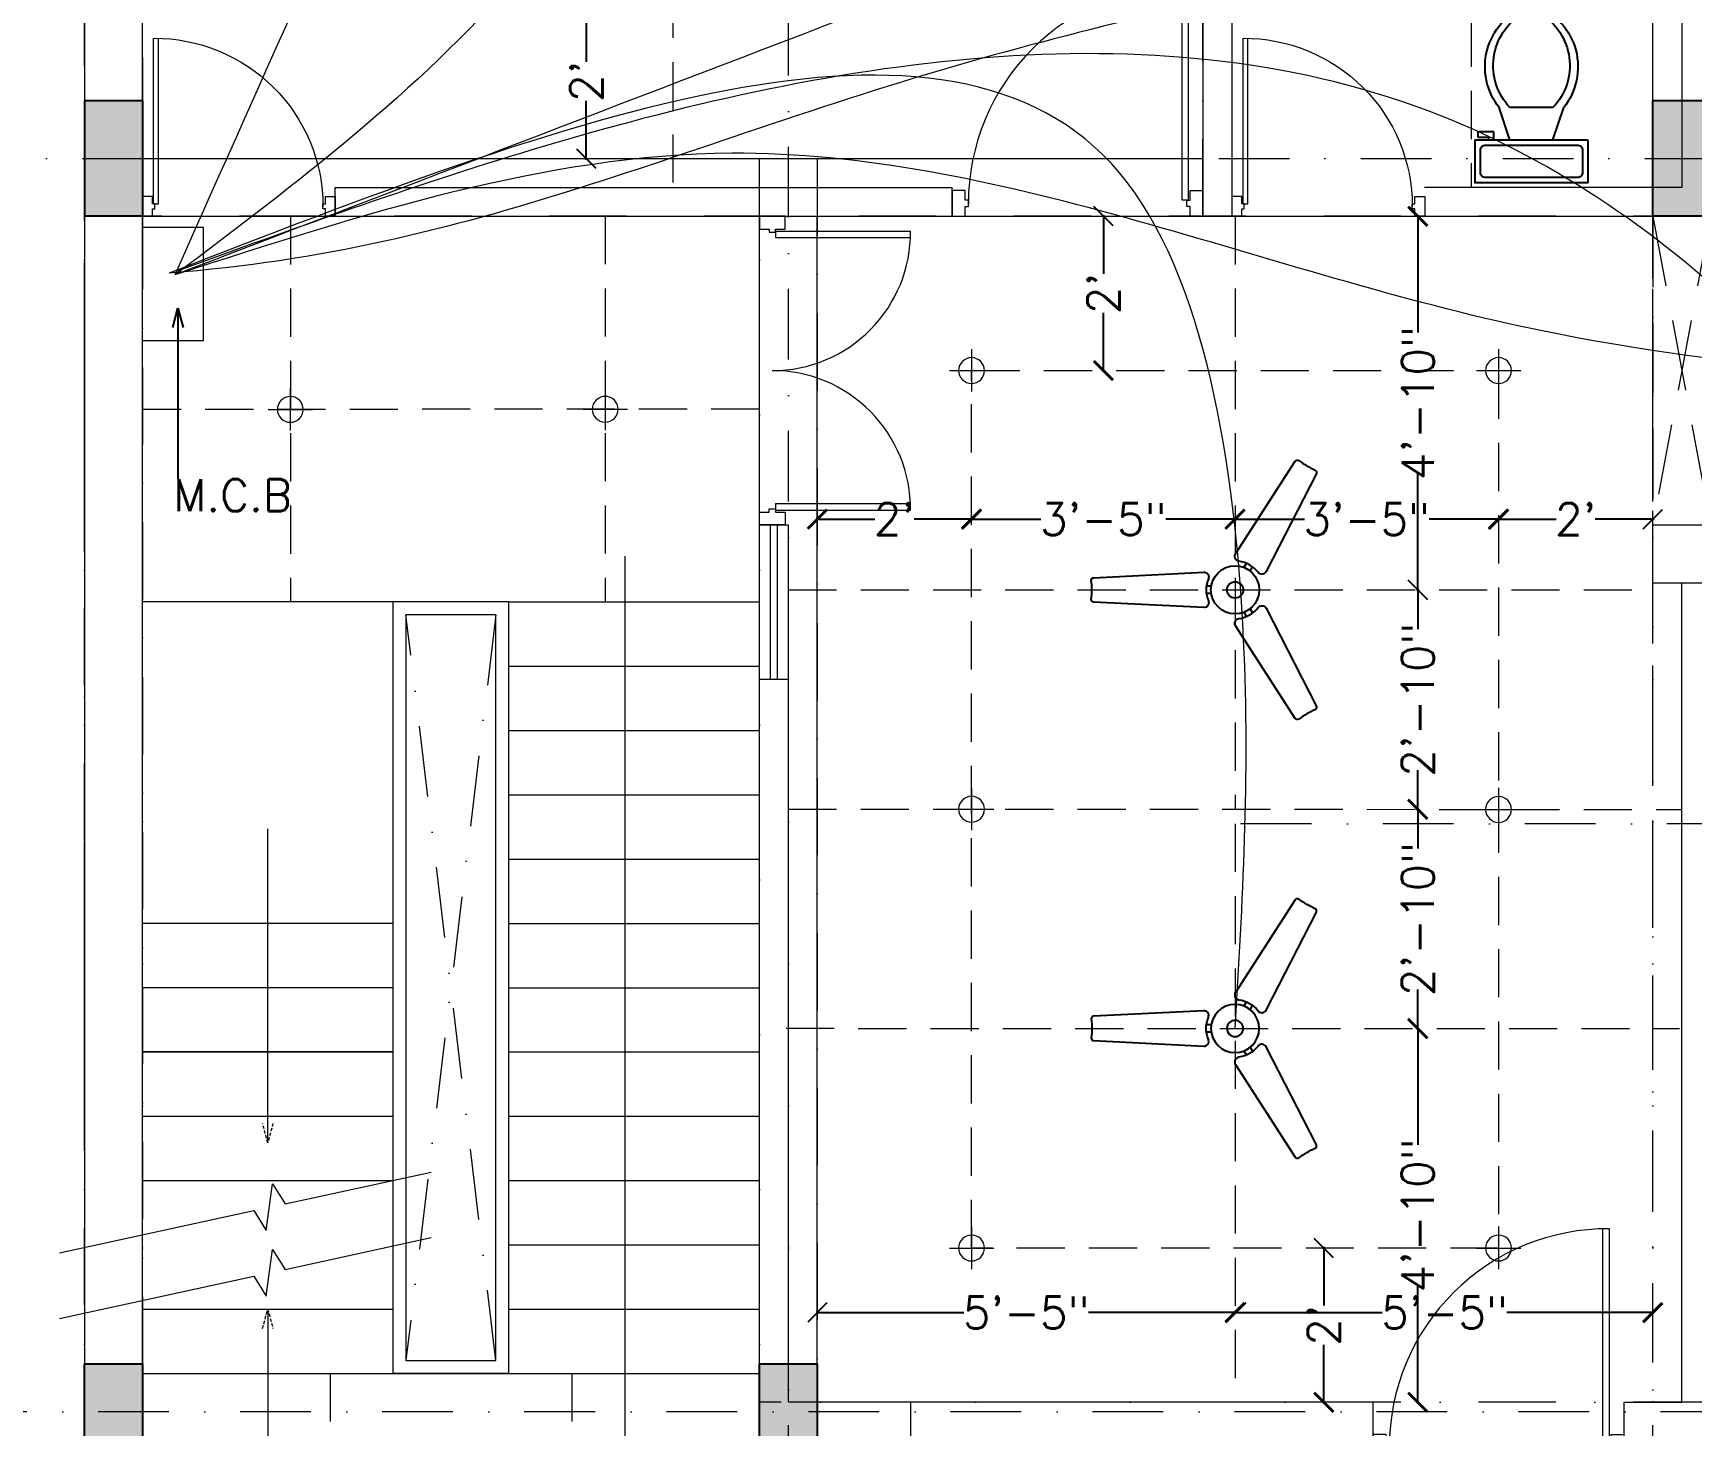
# Model space of a CAD drawing. Header units: inches. Extents: x 10416 to 14183, y 3009 to 10486.
# Drawn here: x 11177.9 to 11436, y 6324.2 to 6540.8 of the extents above; entities that cross this region are included whole.
import ezdxf

# ---------------------------------------------------------------- set-up
doc = ezdxf.new("R2010")
doc.units = ezdxf.units.IN
doc.header["$MEASUREMENT"] = 0
doc.header["$PDMODE"] = 98
for name, pattern in [('DASHDOTX2', [2, 1, -0.5, 0, -0.5]), ('DASHEDX2', [1.5, 1, -0.5]), ('HIDDENX2', [0.75, 0.5, -0.25])]:
    doc.linetypes.add(name, pattern=pattern)
doc.layers.get('0').update_dxf_attribs({"lineweight": 9})
doc.layers.get('Defpoints').update_dxf_attribs({"lineweight": 9})
for name, color, linetype in [('A7- wall', 12, 'Continuous'), ('A7-arch', 144, 'DASHEDX2'), ('A7-column', 7, 'Continuous'), ('A7-cut out', 252, 'DASHDOTX2'), ('A7-door', 33, 'Continuous'), ('A7-railing', 216, 'Continuous'), ('A7-sanitary', 132, 'Continuous'), ('A7-stairs', 114, 'Continuous'), ('A7-text', 232, 'Continuous'), ('A7-window', 4, 'Continuous'), ('AV-ele line', 252, 'HIDDENX2')]:
    doc.layers.add(name, color=color, linetype=linetype)
for name, color, linetype, lineweight in [('DIM', 7, 'Continuous', 9), ('electrica', 8, 'Continuous', 0), ('elehatch', 7, 'Continuous', 0)]:
    doc.layers.add(name, color=color, linetype=linetype, lineweight=lineweight)
doc.styles.get("Standard").update_dxf_attribs({"font": 'txt.shx', "height": 5})
doc.styles.add('WORKING', font='txt.shx', dxfattribs={"height": 5})
doc.dimstyles.new('FERDIM', dxfattribs={"dimtxt": 5, "dimasz": 3, "dimexe": 0.1875, "dimexo": 0.375, "dimgap": 0.125, "dimtad": 0, "dimdec": 1, "dimzin": 0, "dimdsep": 46, "dimlunit": 4, "dimtxsty": 'Standard', "dimblk1": 'OBLIQUE', "dimblk2": 'ARCHTICK', "dimsah": 1, "dimcen": 0.09375, "dimdle": 0.1875, "dimclrd": 256, "dimclre": 256, "dimclrt": 256, "dimadec": 0, "dimazin": 3, "dimtfac": 1, "dimtdec": 1, "dimtofl": 0, "dimtmove": 1, "dimatfit": 3, "dimldrblk": 'OPEN30', "dimfxl": 1, "dimtolj": 1, "dimtzin": 0, "dimarcsym": 0})

# ---------------------------------------------------------------- blocks, each defined once
blk = doc.blocks.new('rthnry')
at = {"ltscale": 45}
blk.add_hatch(color=5, dxfattribs=at).paths.add_polyline_path([(12508.04, 7803.3), (12517.04, 7803.3), (12517.04, 7785.3), (12508.04, 7785.3)])
at = {"color": 5, "ltscale": 45}
blk.add_lwpolyline([(12508.04, 7803.3), (12517.04, 7803.3), (12517.04, 7785.3), (12508.04, 7785.3)], close=True, dxfattribs=at)
blk = doc.blocks.new('rtbhynrj')
at = {"ltscale": 45}
blk.add_hatch(color=6, dxfattribs=at).paths.add_polyline_path([(12525.73, 7803.3), (12534.73, 7803.3), (12534.73, 7788.3), (12525.73, 7788.3)])
at = {"color": 6, "ltscale": 45}
blk.add_lwpolyline([(12525.73, 7803.3), (12534.73, 7803.3), (12534.73, 7788.3), (12525.73, 7788.3)], close=True, dxfattribs=at)
blk = doc.blocks.new('bgghgfgygg')
at = {"layer": 'A7-column', "rotation": 180}
for p in [(26905.76, 15548.77), (27149.76, 15548.77)]:
    blk.add_blockref('rthnry', p, dxfattribs=at)
at = {"layer": 'A7-column'}
for p in [(1862.98, -236.33), (1967.98, -236.33)]:
    blk.add_blockref('rtbhynrj', p, dxfattribs=at)
blk = doc.blocks.new('*U13')
for p, q in [((9.5, -6), (9.5, -2)), ((-10, -8.5), (-8, -8.5)), ((-10, -9.5), (-10, -8.5)), ((-8, -8.5), (-8, -8)), ((-7, -8), (-7, -9.5)), ((-4, -8), (-6, -14)), ((4, -8), (6, -14)), ((-7, -9.5), (-10, -9.5)), ((4, -14), (-4, -14))]:
    blk.add_line(p, q)
blk.add_lwpolyline([(10.5, -8), (10.5, 0), (-10.5, 0), (-10.5, -8)], close=True)
for points in [[(-9.5, -2), (-9.5, -6)], [(8.5, -1), (-8.5, -1)], [(-8.5, -7), (8.5, -7)]]:
    blk.add_lwpolyline(points)
for centre, radius, start, end in [((-8.62, -1.88), 0.884, 81.8699, 188.1301), ((8.62, -1.88), 0.884, 351.8699, 98.1301), ((-8.62, -6.12), 0.884, 171.8699, 278.1301), ((8.62, -6.12), 0.884, 261.8699, 8.1301), ((3.52, -21.58), 12.17, 141.4691, 247.9714), ((4.2, -21.82), 11.33, 136.3677, 238.9468), ((-3.52, -21.58), 12.17, 292.0284, 38.5307), ((-4.2, -21.82), 11.33, 301.053, 43.6321), ((0, -27.88), 4, 245.7318, 294.2682), ((0, -29), 4, 254.8605, 285.1395)]:
    blk.add_arc(centre, radius, start, end)
blk = doc.blocks.new('FFDF')
at = {"layer": 'A7-sanitary', "lineweight": 9}
for p, q in [((20303.78, 256.15), (20303.78, 255.15)), ((20304.72, 256.15), (20304.72, 255.14)), ((20309.5, 256.15), (20309.5, 255.15)), ((20310.45, 256.15), (20310.45, 255.14)), ((20315.04, 256.15), (20315.04, 255.15)), ((20315.99, 256.15), (20315.99, 255.14)), ((20304.41, 253.83), (20304.06, 253.68)), ((20310.14, 253.83), (20309.79, 253.68)), ((20315.68, 253.83), (20315.33, 253.68)), ((20303.78, 252.36), (20303.78, 250.16)), ((20304.72, 252.37), (20304.72, 250.16)), ((20309.5, 252.36), (20309.5, 250.16)), ((20310.45, 252.37), (20310.45, 250.16)), ((20315.04, 252.36), (20315.04, 250.16)), ((20315.99, 252.37), (20315.99, 250.16))]:
    blk.add_line(p, q, dxfattribs=at)
for centre, radius in [((20304.24, 253.75), 1.47), ((20304.24, 253.75), 1.28), ((20304.24, 253.75), 0.19), ((20309.97, 253.75), 1.47), ((20309.97, 253.75), 1.28), ((20309.97, 253.75), 0.19), ((20315.5, 253.75), 1.47), ((20315.5, 253.75), 1.28), ((20315.5, 253.75), 0.19)]:
    blk.add_circle(centre, radius, dxfattribs=at)
for centre in [(20304.25, 250.16), (20309.98, 250.16), (20315.51, 250.16)]:
    blk.add_arc(centre, 0.474, 180, 0, dxfattribs=at)
blk = doc.blocks.new('GFGGFFG')
at = {"layer": 'A7-sanitary', "lineweight": 9}
for p, q in [((20260.78, 242.76), (20260.78, 256.15)), ((20260.78, 256.15), (20277.33, 256.15)), ((20277.33, 256.15), (20277.33, 242.76)), ((20268.37, 253.14), (20268.37, 251.32)), ((20268.75, 254.31), (20268.88, 254.42)), ((20269.26, 253.14), (20269.26, 251.32)), ((20277.33, 242.76), (20260.78, 242.76))]:
    blk.add_line(p, q, dxfattribs=at)
blk.add_lwpolyline([(20270.12, 254.36), (20275.07, 254.36), (20275.07, 243.65), (20262.57, 243.65), (20262.57, 254.36), (20267.51, 254.36)], dxfattribs=at)
for radius in [1.3, 1.13, 0.0821]:
    blk.add_circle((20268.82, 254.36), radius, dxfattribs=at)
blk.add_arc((20268.82, 251.32), 0.446, 180, 0, dxfattribs=at)
blk = doc.blocks.new('tdyjyu')
at = {"layer": 'A7- wall', "color": 0, "lineweight": 13, "ltscale": 45}
for p, q in [((13437.21, 6621.56), (13419.82, 6621.56)), ((13419.82, 6621.56), (13419.82, 6597.01)), ((13437.21, 6597.01), (13419.82, 6597.01))]:
    blk.add_line(p, q, dxfattribs=at)
at = {"layer": 'A7-sanitary', "lineweight": 9}
blk.add_blockref('FFDF', (-7029.6, 6497.65), dxfattribs=at)
at = {"layer": 'A7-sanitary', "lineweight": 9, "xscale": -0.8359999999905994, "yscale": 0.8359999999905994, "zscale": 0.8360000000000118}
for p, rotation in [((13328.21, 6735.56), 270), ((13413.83, 6550.68), 180)]:
    blk.add_blockref('*U13', p, dxfattribs=dict(at, rotation=rotation))
at = {"layer": 'A7-sanitary', "lineweight": 9, "xscale": -1, "rotation": 270}
for p in [(13070.58, -13573.42), (13181.06, -13659.77)]:
    blk.add_blockref('GFGGFFG', p, dxfattribs=at)
at = {"layer": 'A7-sanitary', "lineweight": 9, "rotation": 89.99999999999999}
blk.add_blockref('FFDF', (13623.36, -13666.55), dxfattribs=at)
blk = doc.blocks.new('WTHREREG')
at = {"layer": 'A7-door', "lineweight": 0}
for p, q in [((677.32, -489.1), (677.32, -493.1)), ((679.32, -489.1), (677.32, -489.1)), ((679.32, -490.6), (679.32, -489.1)), ((679.82, -490.6), (679.32, -490.6)), ((679.32, -493.1), (679.32, -491.6)), ((679.32, -491.6), (679.82, -491.6)), ((679.82, -491.6), (679.82, -490.6)), ((677.32, -493.1), (679.32, -493.1))]:
    blk.add_line(p, q, dxfattribs=at)
blk = doc.blocks.new('EWRT5RYH6THYH')
at = {"lineweight": 0}
for p, q in [((713.07, -490.6), (713.07, -457.11)), ((714.07, -490.6), (714.07, -457.1)), ((714.07, -490.6), (713.07, -490.6))]:
    blk.add_line(p, q, dxfattribs=at)
blk.add_arc((713.82, -491.1), 34, 89.5787, 180, dxfattribs=at)
blk.add_blockref('WTHREREG', (0, 0), dxfattribs=at)
at = {"lineweight": 0, "xscale": -1}
blk.add_blockref('WTHREREG', (1393.64, 0), dxfattribs=at)
blk = doc.blocks.new('hfjhgkjgh')
at = {"layer": 'A7-door', "lineweight": 9}
for p, q in [((9706.21, 7743.22), (9706.21, 7742.22)), ((9706.21, 7743.17), (9727.21, 7743.17)), ((9706.21, 7742.17), (9727.2, 7742.17)), ((9706.21, 7700.78), (9706.21, 7699.78)), ((9706.21, 7700.78), (9727.2, 7700.78)), ((9706.21, 7699.78), (9727.21, 7699.78))]:
    blk.add_line(p, q, dxfattribs=at)
for centre, start, end in [((9705.71, 7742.97), 270, 0.522), ((9705.71, 7699.97), 359.478, 90)]:
    blk.add_arc(centre, 21.5, start, end, dxfattribs=at)
at = {"layer": 'A7-door', "lineweight": 9, "rotation": 270}
blk.add_blockref('WTHREREG', (10196.81, 8422.8), dxfattribs=at)
at = {"layer": 'A7-door', "lineweight": 9, "extrusion": (0, 0, -1), "zscale": -1, "rotation": 90}
blk.add_blockref('WTHREREG', (-10196.81, 7020.15), dxfattribs=at)
blk = doc.blocks.new('_ArchTick')
at = {"layer": 'DIM', "color": 0, "const_width": 0.15}
blk.add_lwpolyline([(-0.5, -0.5), (0.5, 0.5)], dxfattribs=at)
blk = doc.blocks.new('_Oblique')
at = {"color": 0, "linetype": 'ByBlock', "lineweight": -2}
blk.add_line((-0.5, -0.5), (0.5, 0.5), dxfattribs=at)
blk = doc.blocks.new('_Open30')
at = {"color": 0, "linetype": 'ByBlock', "lineweight": -2}
for p, q in [((-1, 0.268), (0, 0)), ((0, 0), (-1, -0.268)), ((0, 0), (-1, 0))]:
    blk.add_line(p, q, dxfattribs=at)
blk = doc.blocks.new('fthytjut')
at = {"layer": 'A7-cut out', "color": 251, "lineweight": 5, "ltscale": 11}
for p, q in [((13197.71, 9747.49), (13197.71, 10440.58)), ((13432.71, 9747.49), (13432.71, 10440.58)), ((13298.21, 9747.49), (13298.21, 10258.28)), ((13122.06, 10154.47), (13570.71, 10154.47)), ((13666.88, 10050.97), (13365.14, 10050.97)), ((13489.12, 9959.47), (13122.06, 9959.47))]:
    blk.add_line(p, q, dxfattribs=at)
blk = doc.blocks.new('co')
at = {"layer": 'electrica', "color": 80, "lineweight": 20, "ltscale": 1.5}
for p, q in [((18888.76, 657.94), (18888.76, 651.33)), ((18892.21, 654.6), (18885.29, 654.6))]:
    blk.add_line(p, q, dxfattribs=at)
blk.add_circle((18888.76, 654.6), 2.01, dxfattribs=at)
blk = doc.blocks.new('FA')
at = {"layer": 'electrica', "color": 6, "lineweight": 25}
for p, q in [((-33654.11, -23460.69), (-33654.79, -23459.51)), ((-33652.35, -23459.68), (-33653.04, -23458.5)), ((-33643.22, -23464.96), (-33641.86, -23464.96)), ((-33654.11, -23471.24), (-33654.79, -23472.42)), ((-33643.22, -23466.98), (-33641.86, -23466.98)), ((-33652.35, -23472.25), (-33653.04, -23473.43))]:
    blk.add_line(p, q, dxfattribs=at).dxf.unprotected_set("ltscale", 0)
for points in [[(-33650.01, -23455.87, -0.549921), (-33650.97, -23457.94, 0.197812), (-33656.31, -23461.02, -0.549921), (-33658.58, -23460.82), (-33672.66, -23433.35, -0.431948), (-33672.33, -23432.42, 0.055015), (-33667.72, -23429.76, -0.431948), (-33666.76, -23429.94)], [(-33641.09, -23470.91, -0.549921), (-33642.4, -23469.05, 0.197812), (-33642.4, -23462.88, -0.549921), (-33641.09, -23461.02), (-33610.26, -23462.56, -0.431948), (-33609.62, -23463.3, 0.055015), (-33609.62, -23468.63, -0.431948), (-33610.26, -23469.38)], [(-33658.58, -23471.12, -0.549921), (-33656.31, -23470.91, 0.197812), (-33650.97, -23474, -0.549921), (-33650.01, -23476.07), (-33666.76, -23502, -0.431948), (-33667.72, -23502.17, 0.055015), (-33672.33, -23499.51, -0.431948), (-33672.66, -23498.58)]]:
    blk.add_lwpolyline(points, format="xyb", close=True, dxfattribs=at).dxf.unprotected_set("ltscale", 0)
for radius in [6.75, 2.28]:
    blk.add_circle((-33649.89, -23465.97), radius, dxfattribs=at).dxf.unprotected_set("ltscale", 0)
blk = doc.blocks.new('*D177')
at = {"lineweight": -2, "ltscale": 45, "transparency": 16777216}
for p, q in [((11393.34, 6454.23), (11393.15, 6454.23)), ((11393.38, 6420.09), (11393.15, 6420.09))]:
    blk.add_line(p, q, dxfattribs=at)
at = {"color": 5, "lineweight": -2, "ltscale": 45, "transparency": 16777216}
for p, q in [((11393.34, 6454.41), (11393.34, 6448.12)), ((11393.34, 6419.9), (11393.34, 6426.2))]:
    blk.add_line(p, q, dxfattribs=at)
at = {"layer": 'Defpoints', "color": 0, "ltscale": 45, "transparency": 16777216}
for p in [(11393.34, 6454.23), (11393.34, 6420.09), (11394.95, 6420.09)]:
    blk.add_point(p, dxfattribs=at)
at = {"color": 5, "lineweight": -2, "ltscale": 45, "transparency": 16777216, "xscale": 3, "yscale": 3, "zscale": 3}
for name, p, rotation in [('_Oblique', (11393.34, 6454.23), 90), ('_ArchTick', (11393.34, 6420.09), 270)]:
    blk.add_blockref(name, p, dxfattribs=dict(at, rotation=rotation))
at = {"color": 5, "lineweight": 13, "ltscale": 45, "transparency": 16777216, "insert": (11393.34, 6437.16), "char_height": 5, "attachment_point": 5, "rotation": 90}
blk.add_mtext('\\A1;2\'-10"', dxfattribs=at)
blk = doc.blocks.new('*D178')
at = {"lineweight": -2, "ltscale": 45, "transparency": 16777216}
for p, q in [((11393.38, 6420.09), (11393.15, 6420.09)), ((11393.34, 6385.99), (11393.52, 6385.99))]:
    blk.add_line(p, q, dxfattribs=at)
at = {"color": 5, "lineweight": -2, "ltscale": 45, "transparency": 16777216}
for p, q in [((11393.34, 6420.28), (11393.34, 6414)), ((11393.34, 6385.8), (11393.34, 6392.08))]:
    blk.add_line(p, q, dxfattribs=at)
at = {"layer": 'Defpoints', "color": 0, "ltscale": 45, "transparency": 16777216}
for p in [(11394.95, 6420.09), (11393.32, 6385.99), (11393.34, 6385.99)]:
    blk.add_point(p, dxfattribs=at)
at = {"color": 5, "lineweight": -2, "ltscale": 45, "transparency": 16777216, "xscale": 3, "yscale": 3, "zscale": 3}
for name, p, rotation in [('_Oblique', (11393.34, 6420.09), 90), ('_ArchTick', (11393.34, 6385.99), 270)]:
    blk.add_blockref(name, p, dxfattribs=dict(at, rotation=rotation))
at = {"color": 5, "lineweight": 13, "ltscale": 45, "transparency": 16777216, "insert": (11393.34, 6403.04), "char_height": 5, "attachment_point": 5, "rotation": 90}
blk.add_mtext('\\A1;2\'-10"', dxfattribs=at)
blk = doc.blocks.new('*D179')
at = {"color": 5, "lineweight": -2, "ltscale": 45, "transparency": 16777216}
for p, q in [((11393.35, 6512.54), (11393.35, 6494.25)), ((11393.35, 6454.04), (11393.35, 6472.33))]:
    blk.add_line(p, q, dxfattribs=at)
at = {"lineweight": -2, "ltscale": 45, "transparency": 16777216}
for p, q in [((11393.35, 6512.35), (11393.54, 6512.35)), ((11393.35, 6454.23), (11393.54, 6454.23))]:
    blk.add_line(p, q, dxfattribs=at)
at = {"layer": 'Defpoints', "color": 0, "ltscale": 45, "transparency": 16777216}
for p in [(11393.34, 6512.35), (11393.35, 6512.35), (11393.34, 6454.23)]:
    blk.add_point(p, dxfattribs=at)
at = {"color": 5, "lineweight": -2, "ltscale": 45, "transparency": 16777216, "xscale": 3, "yscale": 3, "zscale": 3}
for name, p, rotation in [('_ArchTick', (11393.35, 6512.35), 90), ('_Oblique', (11393.35, 6454.23), 270)]:
    blk.add_blockref(name, p, dxfattribs=dict(at, rotation=rotation))
at = {"color": 5, "lineweight": 13, "ltscale": 45, "transparency": 16777216, "insert": (11393.35, 6483.29), "char_height": 5, "attachment_point": 5, "rotation": 90}
blk.add_mtext('\\A1;4\'-10"', dxfattribs=at)
blk = doc.blocks.new('*D180')
at = {"lineweight": -2, "ltscale": 45, "transparency": 16777216}
for p, q in [((11393.32, 6385.99), (11393.13, 6385.99)), ((11393.32, 6327.85), (11393.13, 6327.85))]:
    blk.add_line(p, q, dxfattribs=at)
at = {"color": 5, "lineweight": -2, "ltscale": 45, "transparency": 16777216}
for p, q in [((11393.32, 6386.18), (11393.32, 6367.88)), ((11393.32, 6327.66), (11393.32, 6345.96))]:
    blk.add_line(p, q, dxfattribs=at)
at = {"layer": 'Defpoints', "color": 0, "ltscale": 45, "transparency": 16777216}
for p in [(11393.32, 6385.99), (11393.32, 6327.85), (11393.32, 6327.85)]:
    blk.add_point(p, dxfattribs=at)
at = {"color": 5, "lineweight": -2, "ltscale": 45, "transparency": 16777216, "xscale": 3, "yscale": 3, "zscale": 3}
for name, p, rotation in [('_Oblique', (11393.32, 6385.99), 90), ('_ArchTick', (11393.32, 6327.85), 270)]:
    blk.add_blockref(name, p, dxfattribs=dict(at, rotation=rotation))
at = {"color": 5, "lineweight": 13, "ltscale": 45, "transparency": 16777216, "insert": (11393.32, 6356.92), "char_height": 5, "attachment_point": 5, "rotation": 90}
blk.add_mtext('\\A1;4\'-10"', dxfattribs=at)
blk = doc.blocks.new('*D181')
at = {"color": 5, "lineweight": -2, "ltscale": 45, "transparency": 16777216}
for p, q in [((11405.72, 6465.25), (11414.86, 6465.25)), ((11430.09, 6465.25), (11420.95, 6465.25))]:
    blk.add_line(p, q, dxfattribs=at)
at = {"lineweight": -2, "ltscale": 45, "transparency": 16777216}
for p, q in [((11405.9, 6465.29), (11405.9, 6465.06)), ((11429.9, 6465.29), (11429.9, 6465.06))]:
    blk.add_line(p, q, dxfattribs=at)
at = {"layer": 'Defpoints', "color": 0, "ltscale": 45, "transparency": 16777216}
for p in [(11405.9, 6470.75), (11429.9, 6470.75), (11405.9, 6465.25)]:
    blk.add_point(p, dxfattribs=at)
at = {"color": 5, "lineweight": -2, "ltscale": 45, "transparency": 16777216, "xscale": 3, "yscale": 3, "zscale": 3, "rotation": 180}
blk.add_blockref('_ArchTick', (11405.9, 6465.25), dxfattribs=at)
at = {"color": 5, "lineweight": -2, "ltscale": 45, "transparency": 16777216, "xscale": 3, "yscale": 3, "zscale": 3}
blk.add_blockref('_Oblique', (11429.9, 6465.25), dxfattribs=at)
at = {"color": 5, "lineweight": 13, "ltscale": 45, "transparency": 16777216, "insert": (11417.9, 6465.25), "char_height": 5, "attachment_point": 5}
blk.add_mtext("\\A1;2'", dxfattribs=at)
blk = doc.blocks.new('*D182')
at = {"color": 5, "lineweight": -2, "ltscale": 45, "transparency": 16777216}
for p, q in [((11364.72, 6465.25), (11375.7, 6465.25)), ((11406.09, 6465.25), (11395.11, 6465.25))]:
    blk.add_line(p, q, dxfattribs=at)
at = {"lineweight": -2, "ltscale": 45, "transparency": 16777216}
for p, q in [((11364.9, 6465.25), (11364.9, 6465.44)), ((11405.9, 6465.29), (11405.9, 6465.06))]:
    blk.add_line(p, q, dxfattribs=at)
at = {"layer": 'Defpoints', "color": 0, "ltscale": 45, "transparency": 16777216}
for p in [(11405.9, 6470.75), (11364.9, 6465.25), (11364.9, 6465.25)]:
    blk.add_point(p, dxfattribs=at)
at = {"color": 5, "lineweight": -2, "ltscale": 45, "transparency": 16777216, "xscale": 3, "yscale": 3, "zscale": 3, "rotation": 180}
blk.add_blockref('_ArchTick', (11364.9, 6465.25), dxfattribs=at)
at = {"color": 5, "lineweight": -2, "ltscale": 45, "transparency": 16777216, "xscale": 3, "yscale": 3, "zscale": 3}
blk.add_blockref('_Oblique', (11405.9, 6465.25), dxfattribs=at)
at = {"color": 5, "lineweight": 13, "ltscale": 45, "transparency": 16777216, "insert": (11385.4, 6465.25), "char_height": 5, "attachment_point": 5}
blk.add_mtext('\\A1;3\'-5"', dxfattribs=at)
blk = doc.blocks.new('*D183')
at = {"color": 5, "lineweight": -2, "ltscale": 45, "transparency": 16777216}
for p, q in [((11323.72, 6465.25), (11334.7, 6465.25)), ((11365.09, 6465.25), (11354.11, 6465.25))]:
    blk.add_line(p, q, dxfattribs=at)
at = {"lineweight": -2, "ltscale": 45, "transparency": 16777216}
for p, q in [((11323.9, 6465.25), (11323.9, 6465.44)), ((11364.9, 6465.25), (11364.9, 6465.44))]:
    blk.add_line(p, q, dxfattribs=at)
at = {"layer": 'Defpoints', "color": 0, "ltscale": 45, "transparency": 16777216}
for p in [(11323.9, 6465.25), (11323.9, 6465.25), (11364.9, 6465.25)]:
    blk.add_point(p, dxfattribs=at)
at = {"color": 5, "lineweight": -2, "ltscale": 45, "transparency": 16777216, "xscale": 3, "yscale": 3, "zscale": 3, "rotation": 180}
blk.add_blockref('_ArchTick', (11323.9, 6465.25), dxfattribs=at)
at = {"color": 5, "lineweight": -2, "ltscale": 45, "transparency": 16777216, "xscale": 3, "yscale": 3, "zscale": 3}
blk.add_blockref('_Oblique', (11364.9, 6465.25), dxfattribs=at)
at = {"color": 5, "lineweight": 13, "ltscale": 45, "transparency": 16777216, "insert": (11344.4, 6465.25), "char_height": 5, "attachment_point": 5}
blk.add_mtext('\\A1;3\'-5"', dxfattribs=at)
blk = doc.blocks.new('*D184')
at = {"color": 5, "lineweight": -2, "ltscale": 45, "transparency": 16777216}
for p, q in [((11299.72, 6465.25), (11308.86, 6465.25)), ((11324.09, 6465.25), (11314.95, 6465.25))]:
    blk.add_line(p, q, dxfattribs=at)
at = {"lineweight": -2, "ltscale": 45, "transparency": 16777216}
for p, q in [((11299.9, 6465.25), (11299.9, 6465.44)), ((11323.9, 6465.25), (11323.9, 6465.44))]:
    blk.add_line(p, q, dxfattribs=at)
at = {"layer": 'Defpoints', "color": 0, "ltscale": 45, "transparency": 16777216}
for p in [(11299.9, 6465.25), (11299.9, 6465.25), (11323.9, 6465.25)]:
    blk.add_point(p, dxfattribs=at)
at = {"color": 5, "lineweight": -2, "ltscale": 45, "transparency": 16777216, "xscale": 3, "yscale": 3, "zscale": 3, "rotation": 180}
blk.add_blockref('_ArchTick', (11299.9, 6465.25), dxfattribs=at)
at = {"color": 5, "lineweight": -2, "ltscale": 45, "transparency": 16777216, "xscale": 3, "yscale": 3, "zscale": 3}
blk.add_blockref('_Oblique', (11323.9, 6465.25), dxfattribs=at)
at = {"color": 5, "lineweight": 13, "ltscale": 45, "transparency": 16777216, "insert": (11311.9, 6465.25), "char_height": 5, "attachment_point": 5}
blk.add_mtext("\\A1;2'", dxfattribs=at)
blk = doc.blocks.new('*D185')
at = {"color": 5, "lineweight": -2, "ltscale": 45, "transparency": 16777216}
for p, q in [((11299.72, 6341.81), (11322.7, 6341.81)), ((11365.09, 6341.81), (11342.11, 6341.81))]:
    blk.add_line(p, q, dxfattribs=at)
at = {"lineweight": -2, "ltscale": 45, "transparency": 16777216}
for p, q in [((11299.9, 6341.81), (11299.9, 6341.99)), ((11364.9, 6341.81), (11364.9, 6341.99))]:
    blk.add_line(p, q, dxfattribs=at)
at = {"layer": 'Defpoints', "color": 0, "ltscale": 45, "transparency": 16777216}
for p in [(11299.9, 6341.81), (11364.9, 6341.81), (11364.9, 6341.81)]:
    blk.add_point(p, dxfattribs=at)
at = {"color": 5, "lineweight": -2, "ltscale": 45, "transparency": 16777216, "xscale": 3, "yscale": 3, "zscale": 3, "rotation": 180}
blk.add_blockref('_Oblique', (11299.9, 6341.81), dxfattribs=at)
at = {"color": 5, "lineweight": -2, "ltscale": 45, "transparency": 16777216, "xscale": 3, "yscale": 3, "zscale": 3}
blk.add_blockref('_ArchTick', (11364.9, 6341.81), dxfattribs=at)
at = {"color": 5, "lineweight": 13, "ltscale": 45, "transparency": 16777216, "insert": (11332.4, 6341.81), "char_height": 5, "attachment_point": 5}
blk.add_mtext('\\A1;5\'-5"', dxfattribs=at)
blk = doc.blocks.new('*D186')
at = {"lineweight": -2, "ltscale": 45, "transparency": 16777216}
for p, q in [((11344.38, 6512.35), (11344.6, 6512.35)), ((11344.38, 6488.35), (11344.6, 6488.35))]:
    blk.add_line(p, q, dxfattribs=at)
at = {"color": 5, "lineweight": -2, "ltscale": 45, "transparency": 16777216}
for p, q in [((11344.42, 6512.54), (11344.42, 6503.39)), ((11344.42, 6488.16), (11344.42, 6497.31))]:
    blk.add_line(p, q, dxfattribs=at)
at = {"layer": 'Defpoints', "color": 0, "ltscale": 45, "transparency": 16777216}
for p in [(11342.94, 6512.35), (11342.94, 6488.35), (11344.42, 6488.35)]:
    blk.add_point(p, dxfattribs=at)
at = {"color": 5, "lineweight": -2, "ltscale": 45, "transparency": 16777216, "xscale": 3, "yscale": 3, "zscale": 3}
for name, p, rotation in [('_Oblique', (11344.42, 6512.35), 90), ('_ArchTick', (11344.42, 6488.35), 270)]:
    blk.add_blockref(name, p, dxfattribs=dict(at, rotation=rotation))
at = {"color": 5, "lineweight": 13, "ltscale": 45, "transparency": 16777216, "insert": (11344.42, 6500.35), "char_height": 5, "attachment_point": 5, "rotation": 90}
blk.add_mtext("\\A1;2'", dxfattribs=at)
blk = doc.blocks.new('*D187')
at = {"lineweight": -2, "ltscale": 45, "transparency": 16777216}
for p, q in [((11378.74, 6351.85), (11378.51, 6351.85)), ((11378.74, 6327.85), (11378.51, 6327.85))]:
    blk.add_line(p, q, dxfattribs=at)
at = {"color": 5, "lineweight": -2, "ltscale": 45, "transparency": 16777216}
for p, q in [((11378.7, 6352.04), (11378.7, 6342.89)), ((11378.7, 6327.66), (11378.7, 6336.81))]:
    blk.add_line(p, q, dxfattribs=at)
at = {"layer": 'Defpoints', "color": 0, "ltscale": 45, "transparency": 16777216}
for p in [(11380.56, 6351.85), (11378.7, 6327.85), (11380.56, 6327.85)]:
    blk.add_point(p, dxfattribs=at)
at = {"color": 5, "lineweight": -2, "ltscale": 45, "transparency": 16777216, "xscale": 3, "yscale": 3, "zscale": 3}
for name, p, rotation in [('_Oblique', (11378.7, 6351.85), 90), ('_ArchTick', (11378.7, 6327.85), 270)]:
    blk.add_blockref(name, p, dxfattribs=dict(at, rotation=rotation))
at = {"color": 5, "lineweight": 13, "ltscale": 45, "transparency": 16777216, "insert": (11378.7, 6339.85), "char_height": 5, "attachment_point": 5, "rotation": 90}
blk.add_mtext("\\A1;2'", dxfattribs=at)
blk = doc.blocks.new('*D212')
at = {"lineweight": -2, "ltscale": 45, "transparency": 16777216}
for p, q in [((11263.95, 6545.35), (11263.76, 6545.35)), ((11263.95, 6521.35), (11263.76, 6521.35))]:
    blk.add_line(p, q, dxfattribs=at)
at = {"color": 5, "lineweight": -2, "ltscale": 45, "transparency": 16777216}
for p, q in [((11263.95, 6545.54), (11263.95, 6536.39)), ((11263.95, 6521.16), (11263.95, 6530.31))]:
    blk.add_line(p, q, dxfattribs=at)
at = {"layer": 'Defpoints', "color": 0, "ltscale": 45, "transparency": 16777216}
for p in [(11263.95, 6545.35), (11263.95, 6545.35), (11263.95, 6521.35)]:
    blk.add_point(p, dxfattribs=at)
at = {"color": 5, "lineweight": -2, "ltscale": 45, "transparency": 16777216, "xscale": 3, "yscale": 3, "zscale": 3}
for name, p, rotation in [('_ArchTick', (11263.95, 6545.35), 90), ('_Oblique', (11263.95, 6521.35), 270)]:
    blk.add_blockref(name, p, dxfattribs=dict(at, rotation=rotation))
at = {"color": 5, "lineweight": 13, "ltscale": 45, "transparency": 16777216, "insert": (11263.95, 6533.35), "char_height": 5, "attachment_point": 5, "rotation": 90}
blk.add_mtext("\\A1;2'", dxfattribs=at)
blk = doc.blocks.new('*D222')
at = {"color": 5, "lineweight": -2, "ltscale": 45, "transparency": 16777216}
for p, q in [((11364.9, 6341.81), (11387.79, 6341.81)), ((11430.09, 6341.81), (11407.21, 6341.81))]:
    blk.add_line(p, q, dxfattribs=at)
at = {"lineweight": -2, "ltscale": 45, "transparency": 16777216}
for p, q in [((11365.09, 6341.81), (11365.09, 6341.99)), ((11429.9, 6341.81), (11429.9, 6341.99))]:
    blk.add_line(p, q, dxfattribs=at)
at = {"layer": 'Defpoints', "color": 0, "ltscale": 45, "transparency": 16777216}
for p in [(11365.09, 6341.81), (11429.9, 6341.81), (11429.9, 6341.81)]:
    blk.add_point(p, dxfattribs=at)
at = {"color": 5, "lineweight": -2, "ltscale": 45, "transparency": 16777216, "xscale": 3, "yscale": 3, "zscale": 3, "rotation": 180}
blk.add_blockref('_Oblique', (11365.09, 6341.81), dxfattribs=at)
at = {"color": 5, "lineweight": -2, "ltscale": 45, "transparency": 16777216, "xscale": 3, "yscale": 3, "zscale": 3}
blk.add_blockref('_ArchTick', (11429.9, 6341.81), dxfattribs=at)
at = {"color": 5, "lineweight": 13, "ltscale": 45, "transparency": 16777216, "insert": (11397.5, 6341.81), "char_height": 5, "attachment_point": 5}
blk.add_mtext('\\A1;5\'-5"', dxfattribs=at)
blk = doc.blocks.new('hhjhjhjhj')
at = {"layer": 'A7-cut out', "lineweight": 13, "ltscale": 12}
for p, q in [((12140.33, 2945.47), (12140.33, 3086.47)), ((11966.33, 2954.47), (12140.33, 2954.47)), ((12071.33, 2751.97), (12071.33, 2954.47))]:
    blk.add_line(p, q, dxfattribs=at)
for points in [[(11975.33, 3162.97), (11975.33, 2751.97), (11966.33, 2751.97), (11966.33, 3162.97)], [(12348.33, 3162.97), (12348.33, 2718.97), (12210.33, 2718.97), (12210.33, 3162.97)], [(12080.33, 2954.47), (12080.33, 2751.97)], [(12219.33, 2945.47), (11966.33, 2945.47)], [(12219.33, 2760.97), (12071.33, 2760.97)]]:
    blk.add_lwpolyline(points, dxfattribs=at)
blk = doc.blocks.new('rrttrhtrhr')
at = {"layer": 'A7-arch', "lineweight": 13, "ltscale": 11}
for p, q in [((12241.71, 6545.47), (12232.71, 6497.47)), ((12232.71, 6545.47), (12241.71, 6497.47)), ((12232.71, 6545.47), (12232.71, 6497.47))]:
    blk.add_line(p, q, dxfattribs=at)
at = {"layer": 'A7-cut out', "lineweight": 13, "ltscale": 11}
for p, q in [((12052.71, 6367.47), (12038.71, 6483.47)), ((12052.71, 6483.47), (12038.71, 6367.47))]:
    blk.add_line(p, q, dxfattribs=at)
at = {"layer": 'A7-railing', "lineweight": 13, "ltscale": 45}
for p, q in [((12036.71, 6365.47), (12036.71, 6485.47)), ((12054.71, 6485.47), (12036.71, 6485.47)), ((12054.71, 6365.47), (12054.71, 6485.47)), ((12054.71, 6365.47), (12036.71, 6365.47))]:
    blk.add_line(p, q, dxfattribs=at)
blk.add_lwpolyline([(12052.71, 6483.47), (12038.71, 6483.47), (12038.71, 6367.47), (12052.71, 6367.47)], close=True, dxfattribs=at)
at = {"layer": 'A7-stairs', "lineweight": 13, "ltscale": 45}
for p, q in [((12054.71, 6485.47), (12093.71, 6485.47)), ((12054.71, 6475.47), (12093.71, 6475.47)), ((12054.71, 6465.47), (12093.71, 6465.47)), ((12054.71, 6455.47), (12093.71, 6455.47)), ((12054.71, 6445.47), (12093.71, 6445.47)), ((12036.71, 6435.47), (11997.71, 6435.47)), ((12054.71, 6435.47), (12093.71, 6435.47)), ((12036.71, 6425.47), (11997.71, 6425.47)), ((12054.71, 6425.47), (12093.71, 6425.47)), ((12036.71, 6415.47), (11997.71, 6415.47)), ((12054.71, 6415.47), (12093.71, 6415.47)), ((11997.71, 6405.47), (12036.71, 6405.47)), ((12054.71, 6405.47), (12093.71, 6405.47)), ((11997.71, 6395.47), (12036.71, 6395.47)), ((12054.71, 6395.47), (12093.71, 6395.47)), ((12054.71, 6395.47), (12093.71, 6395.47)), ((12054.71, 6385.47), (12093.71, 6385.47)), ((11997.71, 6375.47), (12036.71, 6375.47)), ((12054.71, 6375.47), (12093.71, 6375.47)), ((11997.71, 6365.47), (12093.71, 6365.47))]:
    blk.add_line(p, q, dxfattribs=at)
at = {"layer": 'A7-window', "lineweight": 13, "ltscale": 45}
for p, q in [((12095.41, 6473.47), (12095.41, 6497.47)), ((12096.51, 6473.47), (12096.51, 6497.47))]:
    blk.add_line(p, q, dxfattribs=at)
at = {"layer": 'elehatch', "lineweight": 13, "ltscale": 45}
for p, q in [((11988.71, 6762.97), (11988.71, 6314.47)), ((11997.71, 6318.97), (11997.71, 6681.97)), ((12162.71, 6681.97), (12162.71, 6545.47)), ((12167.21, 6677.47), (12167.21, 6545.47)), ((12237.21, 6647.47), (12237.21, 6549.97)), ((12027.71, 6549.97), (12123.71, 6549.97)), ((12027.71, 6545.47), (12027.71, 6549.97)), ((12123.71, 6545.47), (12123.71, 6549.97)), ((12237.21, 6549.97), (12197.21, 6549.97)), ((11997.71, 6545.47), (12241.71, 6545.47)), ((12093.71, 6318.97), (12093.71, 6545.47)), ((12232.71, 6540.97), (12232.71, 6540.97)), ((12093.71, 6497.47), (12098.21, 6497.47)), ((12098.21, 6360.97), (12098.21, 6497.47)), ((12232.71, 6497.47), (12241.71, 6497.47)), ((12232.71, 6488.47), (12232.71, 6497.47)), ((12232.71, 6497.47), (12241.71, 6497.47)), ((12072.82, 6349.21), (12072.82, 6492.6)), ((12232.71, 6488.47), (12241.71, 6488.47)), ((12237.21, 6360.97), (12237.21, 6488.47)), ((12093.71, 6473.47), (12098.21, 6473.47)), ((11997.71, 6415.47), (12036.71, 6415.47)), ((11997.71, 6395.47), (12036.71, 6395.47)), ((12189.21, 6360.97), (12098.21, 6360.97)), ((12117.21, 6360.97), (12117.21, 6351.97)), ((12189.21, 6351.97), (12189.21, 6360.97)), ((12228.21, 6360.97), (12228.21, 6351.97)), ((12228.21, 6360.97), (12237.21, 6360.97))]:
    blk.add_line(p, q, dxfattribs=at)
for points in [[(11984.8, 6384.23), (12015.02, 6390.79), (12016.97, 6387.7), (12017.95, 6394.94), (12019.9, 6391.85), (12042.62, 6396.79)], [(11984.8, 6374.03), (12015.02, 6380.59), (12016.97, 6377.5), (12017.95, 6384.75), (12019.9, 6381.65), (12042.62, 6386.59)]]:
    blk.add_lwpolyline(points, dxfattribs=at)
at = {"layer": 'A7-door', "lineweight": 13}
for name, p in [('EWRT5RYH6THYH', (11446.39, 7038.57)), ('hfjhgkjgh', (2390, -1200)), ('EWRT5RYH6THYH', (11511.89, 6845.07))]:
    blk.add_blockref(name, p, dxfattribs=at)
at = {"layer": 'A7-door', "lineweight": 13, "xscale": -0.7692307692304894, "yscale": 0.7692307692304894, "zscale": 0.7692307692307168}
for p in [(12548.73, 6924.78), (12718.23, 6924.78)]:
    blk.add_blockref('EWRT5RYH6THYH', p, dxfattribs=at)
at = {"layer": 'elehatch', "lineweight": 13, "ltscale": 45}
for points in [[(12017.21, 6401.34), (12017.21, 6450.18)], [(12017.21, 6375.47), (12017.21, 6349.21), (12072.82, 6349.21)]]:
    blk.add_leader(points, dimstyle='FERDIM', override={"dimgap": 0.125, "dimtad": 0, "dimfxlon": 1}, dxfattribs=at)

msp = doc.modelspace()

# ---------------------------------------------------------------- linework, layer by layer
at = {"color": 5, "lineweight": 13, "ltscale": 45}
for p, q in [((11194.9, 6516.85), (11194.9, 6521.35)), ((11233.9, 6452.35), (11194.9, 6452.35))]:
    msp.add_line(p, q, dxfattribs=at)
at = {"ltscale": 45}
for p, q in [((11194.9, 6521.35), (11356.65, 6521.35)), ((11299.9, 6327.85), (11299.9, 6512.35))]:
    msp.add_line(p, q, dxfattribs=at)
at = {"color": 0, "lineweight": 13, "ltscale": 45}
msp.add_lwpolyline([(11194.9, 6510.67), (11204.34, 6510.67), (11204.34, 6492.99), (11194.9, 6492.99)], close=True, dxfattribs=at)
at = {"layer": 'A7-cut out', "lineweight": 13, "ltscale": 45}
msp.add_lwpolyline([(11567.9, 6189.85), (11185.9, 6189.85), (11185.9, 6729.85), (11567.9, 6729.85)], close=True, dxfattribs=at)
at = {"layer": 'AV-ele line', "lineweight": 13, "ltscale": 15}
for p, q in [((11277.4, 6648.85), (11277.4, 6516.85)), ((11401.65, 6644.35), (11401.65, 6516.85)), ((11217.91, 6512.35), (11217.91, 6452.35)), ((11266.9, 6512.38), (11266.9, 6452.38)), ((11364.9, 6512.35), (11364.9, 6420.1)), ((11290.9, 6482.35), (11194.9, 6482.3)), ((11295.4, 6454.23), (11429.9, 6454.23)), ((11295.4, 6420.13), (11434.4, 6420.08)), ((11364.9, 6417.85), (11364.9, 6327.85)), ((11295.03, 6386.03), (11434.03, 6385.98)), ((11224.11, 6332.35), (11224.11, 6284.15)), ((11261.7, 6332.35), (11261.7, 6284.15))]:
    msp.add_line(p, q, dxfattribs=at)
msp.add_lwpolyline([(11323.9, 6488.35), (11405.9, 6488.35), (11405.9, 6351.85), (11323.9, 6351.85)], close=True, dxfattribs=at)
at = {"layer": 'electrica', "lineweight": 13, "ltscale": 45}
for points in [[(11289.4, 6687.1), (11258.65, 6629.33), (11199.95, 6503.23)], [(11277.4, 6582.85), (11253.03, 6549.4), (11199.95, 6503.23)], [(11401.82, 6580.6), (11199.95, 6503.23)], [(11364.9, 6386), (11366.23, 6446.44), (11346.93, 6519.11), (11199.05, 6503.51)], [(11498.9, 6355.6), (11479.59, 6447.1), (11394.96, 6528.74), (11255.48, 6522.68), (11200.17, 6503.79)], [(11500.23, 6485.43), (11409.41, 6495.21), (11286.58, 6522.15), (11199.95, 6503.23)]]:
    msp.add_spline(points, degree=3, dxfattribs=at)
msp.add_open_spline([(11498.9, 6633.1), (11483.68, 6618.08), (11445.56, 6561.69), (11305.85, 6537.81), (11246.64, 6507.12), (11199.05, 6503.51)], degree=3, knots=[0, 0, 0, 0, 81.995912, 204.532263, 351.970742, 351.970742, 351.970742, 351.970742], dxfattribs=at)

# ---------------------------------------------------------------- block references
at = {"layer": 'A7-column', "lineweight": 13}
msp.add_blockref('bgghgfgygg', (-3202.81, -1233.12), dxfattribs=at)
at = {"layer": 'A7-cut out', "lineweight": 5}
msp.add_blockref('fthytjut', (-2002.81, -3633.12), dxfattribs=at)
at = {"layer": 'A7-cut out', "lineweight": 13}
msp.add_blockref('hhjhjhjhj', (-780.43, 3566.88), dxfattribs=at)
at = {"layer": 'A7-sanitary', "lineweight": 9}
msp.add_blockref('tdyjyu', (-2002.81, -33.12), dxfattribs=at)
at = {"layer": 'AV-ele line', "lineweight": 13, "ltscale": 15}
msp.add_blockref('rrttrhtrhr', (-802.81, -33.12), dxfattribs=at)
at = {"layer": 'electrica', "lineweight": 30, "xscale": -1}
for p in [(30212.66, 5833.75), (30294.66, 5833.75), (30106.66, 5827.71), (30155.66, 5827.73), (30212.66, 5765.51), (30294.66, 5765.48), (30212.66, 5697.25), (30294.66, 5697.25)]:
    msp.add_blockref('co', p, dxfattribs=at)
at = {"layer": 'electrica', "lineweight": 30, "xscale": 0.5555000000058499, "yscale": 0.5555000000058499, "zscale": 0.5555000000058499, "rotation": 180}
msp.add_blockref('FA', (-7327.61, -6581.11), dxfattribs=at)
at = {"layer": 'electrica', "lineweight": 30, "xscale": -0.5555000000058499, "yscale": 0.5555000000058499, "zscale": 0.5555000000000004}
msp.add_blockref('FA', (-7327.61, 19421.35), dxfattribs=at)

# ---------------------------------------------------------------- texts
at = {"layer": 'A7-text', "color": 0, "lineweight": 13, "insert": (11199.7, 6471.46), "char_height": 5, "attachment_point": 1, "style": 'WORKING'}
msp.add_mtext_dynamic_manual_height_columns('M.C.B', width=17.9381, gutter_width=25, heights=[0], dxfattribs=at)

# ---------------------------------------------------------------- dimensions: what is measured, and where the dimension line sits
at = {"color": 5, "lineweight": 13, "ltscale": 45}
for base, p1, p2, picture, middle in [((11263.95, 6545.35), (11263.95, 6521.35), (11263.95, 6545.35), '*D212', (11263.95, 6533.35)), ((11393.35, 6512.35), (11393.34, 6454.23), (11393.34, 6512.35), '*D179', (11393.35, 6483.29)), ((11344.42, 6488.35), (11342.94, 6512.35), (11342.94, 6488.35), '*D186', (11344.42, 6500.35)), ((11393.34, 6420.09), (11393.34, 6454.23), (11394.95, 6420.09), '*D177', (11393.34, 6437.16)), ((11393.34, 6385.99), (11394.95, 6420.09), (11393.32, 6385.99), '*D178', (11393.34, 6403.04)), ((11393.32, 6327.85), (11393.32, 6385.99), (11393.32, 6327.85), '*D180', (11393.32, 6356.92)), ((11378.7, 6327.85), (11380.56, 6351.85), (11380.56, 6327.85), '*D187', (11378.7, 6339.85))]:
    dim = msp.add_linear_dim(base=base, p1=p1, p2=p2, angle=90, dimstyle='FERDIM', override={"dimclrd": 5, "dimclrt": 5, "dimfxl": 0.03937, "dimfxlon": 1}, dxfattribs=at)
    dim.commit()
    dim.dimension.update_dxf_attribs({"geometry": picture, "text_midpoint": middle})
for base, p1, p2, picture, middle in [((11364.9, 6465.25), (11405.9, 6470.75), (11364.9, 6465.25), '*D182', (11385.4, 6465.25)), ((11405.9, 6465.25), (11429.9, 6470.75), (11405.9, 6470.75), '*D181', (11417.9, 6465.25)), ((11299.9, 6465.25), (11323.9, 6465.25), (11299.9, 6465.25), '*D184', (11311.9, 6465.25)), ((11323.9, 6465.25), (11364.9, 6465.25), (11323.9, 6465.25), '*D183', (11344.4, 6465.25)), ((11364.9, 6341.81), (11299.9, 6341.81), (11364.9, 6341.81), '*D185', (11332.4, 6341.81)), ((11429.9, 6341.81), (11365.09, 6341.81), (11429.9, 6341.81), '*D222', (11397.5, 6341.81))]:
    dim = msp.add_linear_dim(base=base, p1=p1, p2=p2, dimstyle='FERDIM', override={"dimclrd": 5, "dimclrt": 5, "dimfxl": 0.03937, "dimfxlon": 1}, dxfattribs=at)
    dim.commit()
    dim.dimension.update_dxf_attribs({"geometry": picture, "text_midpoint": middle})

# ---------------------------------------------------------------- leaders
msp.add_leader([(11200.42, 6498.06), (11200.42, 6471.46)], dimstyle='FERDIM', override={"dimgap": 0.125, "dimtad": 0, "dimclrd": 5, "dimclrt": 5, "dimfxl": 0.03937, "dimfxlon": 1}, dxfattribs=at)

doc.saveas('drawing.dxf')
